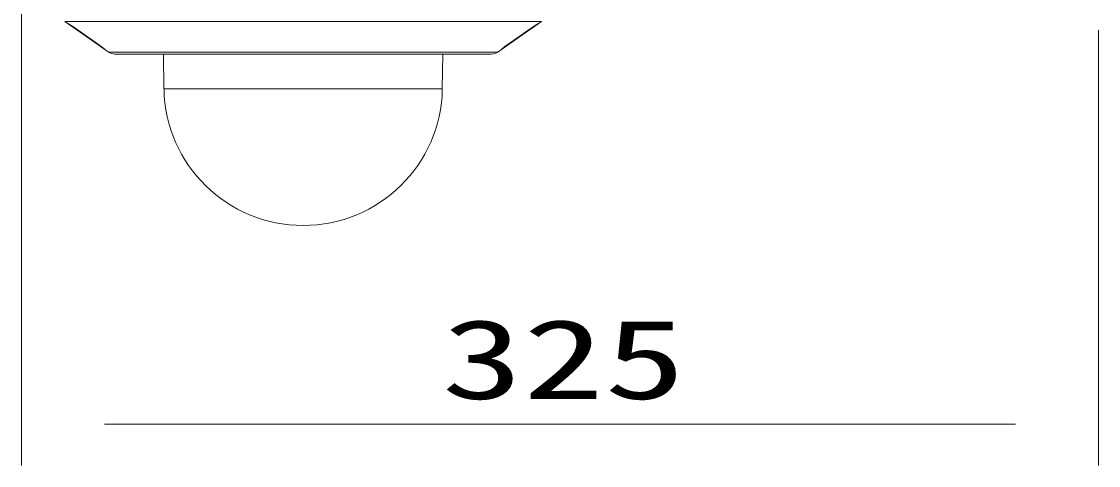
# Model space of a CAD drawing. Units: millimetres on the paper. Extents: x -62 to 65, y -59 to 59.
# Drawn here: x 6.2 to 38.68, y 7.02 to 20.43 of the extents above; entities that cross this region are included whole.
import ezdxf
from ezdxf.enums import TextEntityAlignment as Align

# ---------------------------------------------------------------- set-up
doc = ezdxf.new("R2010")
doc.units = ezdxf.units.MM
doc.layers.add('0-2_GAIKEI', color=4, linetype='Continuous', lineweight=9)
doc.layers.add('0-3_SUNPO', color=7, linetype='Continuous', lineweight=9)
doc.styles.add('ＭＳ ゴシック', font='')
doc.styles.get('ＭＳ ゴシック').set_extended_font_data('MS Gothic')

msp = doc.modelspace()

# ---------------------------------------------------------------- linework, layer by layer
at = {"layer": '0-2_GAIKEI'}
for p, q in [((7.509, 20.43), (21.878, 20.43)), ((7.619, 20.358), (7.611, 20.36)), ((7.874, 20.189), (7.866, 20.178)), ((21.508, 20.185), (20.938, 19.785)), ((21.508, 20.185), (20.938, 19.785)), ((21.522, 20.178), (21.514, 20.189)), ((21.777, 20.36), (21.769, 20.358)), ((21.783, 20.363), (21.774, 20.361)), ((8.445, 19.788), (8.437, 19.776)), ((8.71, 19.583), (8.71, 19.583)), ((8.819, 19.506), (20.569, 19.506)), ((20.671, 19.583), (20.677, 19.583)), ((20.677, 19.583), (20.678, 19.583)), ((20.951, 19.776), (20.943, 19.788)), ((10.496, 18.393), (18.891, 18.393))]:
    msp.add_line(p, q, dxfattribs=at)
at = {"layer": '0-2_GAIKEI', "color": 7}
for p, q in [((20.951, 19.776), (21.522, 20.178)), ((21.522, 20.178), (21.782, 20.362)), ((21.782, 20.362), (21.783, 20.363)), ((21.878, 20.43), (21.783, 20.363)), ((8.71, 19.583), (8.819, 19.506)), ((20.677, 19.583), (20.569, 19.506)), ((20.678, 19.583), (20.951, 19.776)), ((9.009, 19.446), (20.378, 19.446)), ((10.496, 18.393), (10.478, 19.446)), ((18.891, 18.393), (18.91, 19.446)), ((18.891, 18.393), (18.91, 19.444))]:
    msp.add_line(p, q, dxfattribs=at)
msp.add_lwpolyline([(7.509, 20.43), (7.604, 20.363), (7.606, 20.362), (7.866, 20.178), (8.437, 19.776), (8.71, 19.583)], dxfattribs=at)
at = {"layer": '0-2_GAIKEI'}
for points in [[(8.71, 19.583), (8.717, 19.583), (8.717, 19.583), (8.717, 19.583), (8.717, 19.584), (8.717, 19.584), (8.716, 19.586), (8.695, 19.604), (8.632, 19.653), (8.541, 19.719), (8.449, 19.785), (7.88, 20.185), (7.693, 20.312), (7.634, 20.35), (7.614, 20.361), (7.614, 20.361), (7.604, 20.363)], [(8.71, 19.59), (8.651, 19.638), (8.521, 19.734), (8.449, 19.785), (7.88, 20.185), (7.715, 20.297), (7.643, 20.344), (7.618, 20.359)], [(21.774, 20.361), (21.772, 20.36), (21.762, 20.355), (21.694, 20.312), (21.508, 20.185)], [(21.769, 20.359), (21.706, 20.319), (21.574, 20.231), (21.508, 20.185)], [(20.938, 19.785), (20.83, 19.707), (20.738, 19.639), (20.683, 19.595), (20.672, 19.585), (20.671, 19.584), (20.671, 19.584), (20.671, 19.584), (20.671, 19.583), (20.671, 19.583), (20.671, 19.583)], [(20.938, 19.785), (20.779, 19.67), (20.704, 19.612), (20.678, 19.59)], [(19.642, 19.446), (19.642, 19.444), (18.91, 19.444)]]:
    msp.add_lwpolyline(points, dxfattribs=at)
for centre, radius, start, end in [((7.615, 20.377), 0.0178, 234.8063, 258.5451), ((7.617, 20.377), 0.0184, 234.8069, 276.5874), ((7.624, 20.376), 0.0183, 234.7403, 252.6163), ((21.771, 20.377), 0.0184, 264.388, 305.1932), ((21.764, 20.376), 0.0183, 287.4141, 305.2596), ((21.773, 20.377), 0.0178, 276.4756, 305.1938), ((21.773, 20.377), 0.0178, 280.932, 305.1844), ((8.731, 19.612), 0.0361, 196.2094, 234.8065), ((8.73, 19.611), 0.0344, 195.3706, 234.8062), ((8.73, 19.611), 0.0344, 195.3725, 234.8076), ((8.738, 19.613), 0.0361, 213.9796, 234.7941), ((20.65, 19.613), 0.0361, 305.2062, 326.0208), ((20.657, 19.612), 0.0361, 305.1952, 343.804), ((20.658, 19.611), 0.0344, 305.1938, 344.6461), ((20.658, 19.611), 0.0344, 305.1938, 344.6454)]:
    msp.add_arc(centre, radius, start, end, dxfattribs=at)
at = {"layer": '0-2_GAIKEI', "color": 7}
for centre, radius, start, end in [((9.009, 19.776), 0.331, 234.8062, 270), ((20.378, 19.776), 0.331, 270, 305.1938), ((14.694, 18.466), 4.198, 181, 359)]:
    msp.add_arc(centre, radius, start, end, dxfattribs=at)
at = {"layer": '0-3_SUNPO'}
for p, q in [((6.199, 23.336), (6.199, 7.018)), ((38.683, 20.164), (38.683, 7.018)), ((36.183, 8.268), (8.699, 8.268))]:
    msp.add_line(p, q, dxfattribs=at)

# ---------------------------------------------------------------- texts
at = {"layer": '0-3_SUNPO', "style": 'ＭＳ ゴシック', "width": 1.5}
msp.add_text('325', height=2.405, dxfattribs=at).set_placement((18.869, 8.306), align=Align.BOTTOM_LEFT)

doc.saveas('drawing.dxf')
